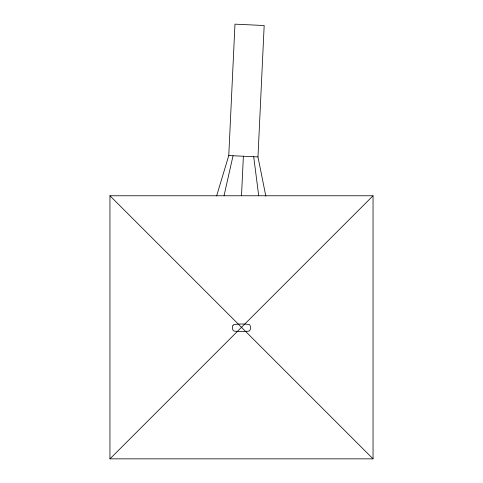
<?xml version="1.0" encoding="UTF-8"?>
<svg xmlns="http://www.w3.org/2000/svg" width="483" height="483" viewBox="0 0 483 483"><rect width="100%" height="100%" fill="white"/><g stroke="black" fill="none" stroke-linecap="round" stroke-linejoin="round"><path stroke-width="0.72" d="M216.626 195.941L228.773 155.544L234.973 24.15L264.177 25.527L257.976 156.927L265.819 196.068M241.518 195.579L243.378 156.232M224.058 195.561L233.054 155.749M109.955 458.85L373.045 195.766L109.955 195.766L109.955 458.85L373.045 458.85L373.045 195.766M228.773 155.544L257.976 156.927M109.955 195.766L373.045 458.85M253.696 156.721L258.713 195.736M232.987 325.361L232.891 325.578A5.983 5.983 0 0 0 232.891 329.986L233.494 330.819L234.605 331.151A58.896 58.896 0 0 0 248.395 331.151L249.512 330.867L250.103 329.986A5.983 5.983 0 0 0 250.103 325.578L249.91 325.144A1.189 1.189 0 0 0 248.968 324.485L247.531 324.316A58.485 58.485 0 0 0 239.991 324.021L234.026 324.485L232.987 325.361"/></g></svg>
